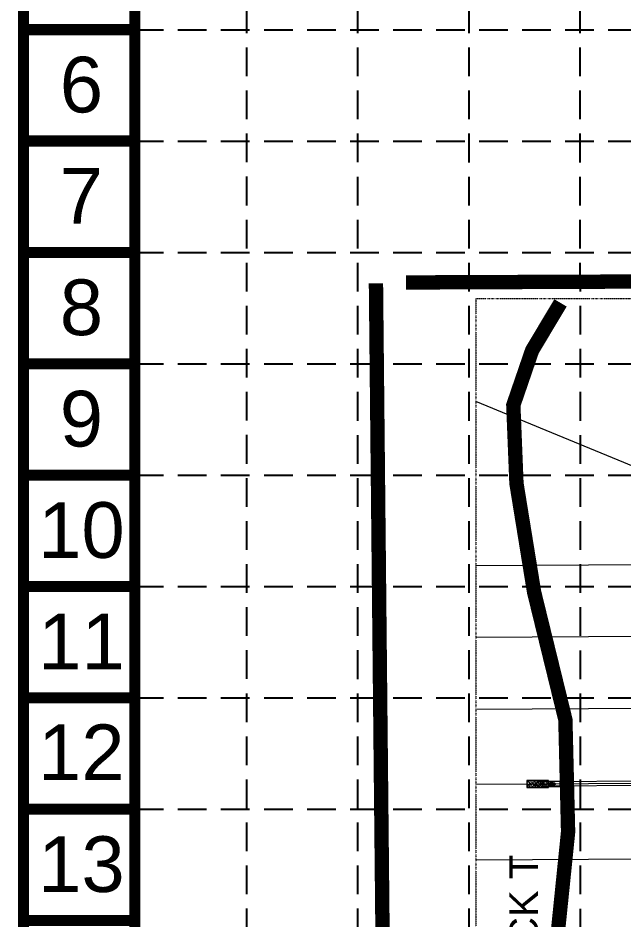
# Model space of a CAD drawing. Extents: x 218174 to 221286, y 216036 to 221010.
# Drawn here: x 218174 to 218596, y 219920 to 220548 of the extents above; entities that cross this region are included whole.
import ezdxf
from ezdxf.enums import TextEntityAlignment as Align

# ---------------------------------------------------------------- set-up
doc = ezdxf.new("R2010")
doc.units = 0
doc.header["$MEASUREMENT"] = 0
doc.linetypes.add('DASHED', pattern=[0.75, 0.5, -0.25])
doc.linetypes.add('DIVIDE', pattern=[1.25, 0.5, -0.25, 0, -0.25, 0, -0.25])
for name, color, linetype, lineweight in [('1 BLOCK NUMBERS', 7, 'Continuous', 0), ('1 STORM PIPE', 5, 'Continuous', 0), ('PH.4-27', 7, 'Continuous', 0), ('PH.4-29', 7, 'Continuous', 0)]:
    doc.layers.add(name, color=color, linetype=linetype, lineweight=lineweight)
for name, color, linetype in [('1 LIMITS OF DISTURBANCE', 1, 'DASHED'), ('1 SILT FENCE', 200, 'Continuous'), ('BASE', 7, 'Continuous'), ('GRID', 251, 'DASHED')]:
    doc.layers.add(name, color=color, linetype=linetype)
doc.styles.get("Standard").update_dxf_attribs({"font": 'ARIAL.TTF'})

msp = doc.modelspace()

# ---------------------------------------------------------------- linework, layer by layer
at = {"layer": '1 LIMITS OF DISTURBANCE', "lineweight": 0, "ltscale": 50, "const_width": 10, "flags": 128}
msp.add_lwpolyline([(218444.48, 220364.21), (219055.86, 220366.68), (219055.86, 220772.77), (219285.09, 220772.77), (219285.09, 220791.73), (219318.86, 220791.73), (219318.86, 220759.52), (219391.6, 220758.44), (220987.67, 220731.11), (220986.72, 220286.81), (221023.27, 220286.81), (221023.27, 220226.92), (220988.46, 220226.92), (220988.46, 219086.78), (220977.79, 219041.68, 0.030001), (220966.36, 218975.98, 0.037041), (220958.74, 218777.01, -0.010186), (220966.04, 218302.62), (220199.58, 218302.62), (219982.39, 216800.02), (219977.59, 216762.84), (218877.47, 216761.93), (218945.29, 216986.66), (218954.77, 217018.06), (218971.37, 217065.45), (218954.8, 217122.23), (218977.98, 217150.64), (218953.28, 217263.47), (219000.17, 217274.27), (219042.08, 217384.33), (219013.34, 217433.37), (219061.23, 217463.28), (219069.38, 217505.31), (219032.49, 217553.62), (219010.69, 217581.68), (219077.04, 217902.02), (219154.34, 217909.69), (219184.19, 217879.87), (219210.36, 217907.07), (219196.66, 217984.86), (219196.27, 218037.76), (219218.31, 218088.12), (219287.6, 218144.45), (219303.46, 218163.23), (219276.22, 218217), (219308.55, 218249.65), (219362.55, 218227.74), (219407.83, 218356.01), (219624.54, 218350.18), (219618.32, 218768.33), (219580.03, 218772.49), (219581.69, 218810.76), (219618.32, 218809.92), (219616.56, 219036.75), (219553.42, 219045.16), (219530.27, 218997.84), (219491.33, 219015.72), (219509.22, 219059.88), (219452.39, 219092.48), (219322.88, 218925.19), (219168.58, 218724.48), (219101.4, 218550.2), (219137.97, 218518.16), (219105.87, 218463.43), (219082.64, 218238.56), (218854.72, 217964.36), (218635.51, 218283.53), (218444.62, 218285.59), (218423.58, 220363.65)], format="xyb", dxfattribs=at)
at = {"layer": '1 SILT FENCE', "lineweight": 0, "const_width": 10, "flags": 128}
msp.add_lwpolyline([(218500.54, 218308.96), (218499.14, 218641.3), (218503.47, 218684.53), (218527.81, 218771.83), (218568.92, 218883.39), (218578.67, 218942.73), (218577.78, 219035.74), (218556.4, 219191.17), (218513.48, 219330.77), (218492, 219422.36), (218484.84, 219581.59), (218492, 219666.03), (218519.24, 219743.48), (218542.15, 219830.78), (218557.53, 219981.41), (218555.63, 220059.58), (218533.82, 220148.53), (218521.53, 220224.16), (218519.34, 220278.71), (218532.45, 220316.9), (218552.23, 220349.97)], dxfattribs=at)
at = {"layer": '1 STORM PIPE', "color": 1, "linetype": 'Continuous', "lineweight": 0}
msp.add_line((218536.12, 220017.07), (218536.24, 220017.25), dxfattribs=at)
at = {"layer": '1 STORM PIPE', "linetype": 'Continuous', "lineweight": 0}
for p, q in [((218696.63, 220017.21), (218543.81, 220016.28)), ((218543.81, 220016.53), (218543.83, 220013.07)), ((218696.65, 220014.21), (218543.83, 220013.28))]:
    msp.add_line(p, q, dxfattribs=at)
at = {"layer": '1 STORM PIPE', "color": 1, "linetype": 'Continuous', "lineweight": 0}
msp.add_lwpolyline([(218528.84, 220012.21), (218543.84, 220012.3), (218543.81, 220017.3), (218528.81, 220017.21)], close=True, dxfattribs=at)
for points in [[(218530.66, 220015.66), (218530.96, 220014.91), (218530.91, 220014.21), (218530.6, 220013.88), (218530.03, 220013.89), (218529.39, 220014.38), (218529, 220015.15), (218528.98, 220015.88), (218529.27, 220016.29), (218529.85, 220016.34), (218530.37, 220016.01), (218530.68, 220015.63)], [(218530.45, 220017.22), (218530.43, 220017), (218530.04, 220016.67), (218529.4, 220016.71), (218529.1, 220017), (218529.06, 220017.21)], [(218532.86, 220017.23), (218532.74, 220017.08), (218531.97, 220016.68), (218531.24, 220016.67), (218530.83, 220016.96), (218530.81, 220017.22)], [(218531.39, 220015.09), (218531.79, 220015.67), (218532.43, 220015.71), (218532.88, 220015.25), (218532.82, 220014.6), (218532.42, 220014.26), (218531.79, 220014.31), (218531.49, 220014.59), (218531.39, 220015.09)], [(218534.76, 220015.78), (218535.06, 220015.03), (218535.01, 220014.34), (218534.69, 220014), (218534.13, 220014.01), (218533.49, 220014.51), (218533.1, 220015.28), (218533.08, 220016.01), (218533.37, 220016.42), (218533.95, 220016.46), (218534.47, 220016.13), (218534.78, 220015.75)], [(218535.37, 220017.25), (218535.34, 220016.92), (218534.95, 220016.58), (218534.31, 220016.62), (218534.01, 220016.91), (218533.94, 220017.24)], [(218537.15, 220015.43), (218537.45, 220014.68), (218537.4, 220013.98), (218537.09, 220013.65), (218536.53, 220013.66), (218535.88, 220014.16), (218535.49, 220014.93), (218535.47, 220015.65), (218535.76, 220016.07), (218536.34, 220016.11), (218536.86, 220015.78), (218537.17, 220015.4)], [(218537.58, 220017.26), (218537.61, 220017.23), (218537.55, 220016.58), (218537.15, 220016.24), (218536.52, 220016.29), (218536.22, 220016.57), (218536.12, 220017.07)], [(218538.29, 220016.11), (218538.69, 220016.69), (218539.34, 220016.73), (218539.79, 220016.27), (218539.73, 220015.62), (218539.33, 220015.28), (218538.7, 220015.32), (218538.39, 220015.61), (218538.29, 220016.11)], [(218542.53, 220015.73), (218542.83, 220014.98), (218542.78, 220014.28), (218542.47, 220013.95), (218541.9, 220013.96), (218541.26, 220014.46), (218540.87, 220015.23), (218540.85, 220015.96), (218541.14, 220016.37), (218541.72, 220016.41), (218542.24, 220016.08), (218542.55, 220015.7)], [(218542.33, 220017.29), (218542.3, 220017.07), (218541.91, 220016.74), (218541.27, 220016.78), (218540.97, 220017.07), (218540.93, 220017.28)], [(218543.81, 220016.76), (218543.11, 220016.74), (218542.7, 220017.03), (218542.68, 220017.29)], [(218543.26, 220015.16), (218543.66, 220015.74), (218543.82, 220015.75)], [(218528.83, 220014.09), (218529.07, 220014.1), (218529.52, 220013.64), (218529.46, 220012.99), (218529.07, 220012.66), (218528.83, 220012.67)], [(218529.15, 220012.21), (218529.26, 220012.22), (218529.27, 220012.21)], [(218530.09, 220012.21), (218530.08, 220012.36), (218530.41, 220012.88), (218530.79, 220013.19)], [(218530.76, 220013.17), (218531.52, 220013.47), (218532.21, 220013.41), (218532.54, 220013.1), (218532.53, 220012.54), (218532.29, 220012.23)], [(218533.01, 220013.23), (218533.41, 220013.81), (218534.06, 220013.85), (218534.51, 220013.39), (218534.45, 220012.74), (218534.05, 220012.4), (218533.41, 220012.45), (218533.11, 220012.73), (218533.01, 220013.23)], [(218534.67, 220013.22), (218535.07, 220013.79), (218535.72, 220013.83), (218536.17, 220013.37), (218536.11, 220012.72), (218535.71, 220012.39), (218535.07, 220012.43), (218534.77, 220012.72), (218534.67, 220013.22)], [(218536.51, 220013.05), (218536.75, 220013.4), (218537.13, 220013.42), (218537.4, 220013.14), (218537.37, 220012.75), (218537.13, 220012.55), (218536.75, 220012.58), (218536.57, 220012.75), (218536.51, 220013.05)], [(218538.07, 220012.26), (218538.07, 220012.42), (218538.36, 220012.84), (218538.94, 220012.88), (218539.46, 220012.55), (218539.68, 220012.27)], [(218538.19, 220014.12), (218538.59, 220014.69), (218539.24, 220014.73), (218539.69, 220014.27), (218539.63, 220013.62), (218539.23, 220013.29), (218538.59, 220013.33), (218538.29, 220013.62), (218538.19, 220014.12)], [(218539.69, 220014.94), (218539.93, 220015.29), (218540.31, 220015.31), (218540.58, 220015.04), (218540.55, 220014.65), (218540.31, 220014.45), (218539.93, 220014.47), (218539.75, 220014.64), (218539.69, 220014.94)], [(218539.9, 220013.56), (218540.3, 220014.13), (218540.94, 220014.17), (218541.39, 220013.71), (218541.33, 220013.06), (218540.94, 220012.73), (218540.3, 220012.77), (218540, 220013.06), (218539.9, 220013.56)], [(218541.97, 220012.29), (218541.96, 220012.43), (218542.29, 220012.95), (218542.66, 220013.26)], [(218542.63, 220013.24), (218543.39, 220013.54), (218543.83, 220013.51)], [(218543.82, 220014.37), (218543.66, 220014.38), (218543.36, 220014.67), (218543.26, 220015.16)]]:
    msp.add_lwpolyline(points, dxfattribs=at)
at = {"layer": '1 STORM PIPE', "linetype": 'Continuous', "lineweight": 0}
msp.add_lwpolyline([(218539.36, 220013.05), (218552.02, 220013.1), (218552, 220016.57), (218539.35, 220016.51), (218539.36, 220013.05)], close=True, dxfattribs=at)
msp.add_lwpolyline([(218541.02, 220012.28), (218541.14, 220012.29), (218541.14, 220012.28)], dxfattribs=at)
for major_axis, ratio in [((2.44, 0.01), 0.404126), ((2.12, 0.02), 0.316128)]:
    msp.add_ellipse((218546.26, 220014.81), major_axis=major_axis, ratio=ratio, start_param=0, end_param=6.283175, dxfattribs=at)
at = {"layer": 'BASE', "const_width": 7.76}
for points in [[(221281.66, 216039.95), (221281.66, 221005.89), (218177.95, 221005.89), (218177.95, 216039.95)], [(221204.07, 216117.54), (221204.07, 220928.3), (218255.54, 220928.3), (218255.54, 216117.54)]]:
    msp.add_lwpolyline(points, close=True, dxfattribs=at)
for points in [[(218255.54, 220540.33), (218177.95, 220540.33)], [(218255.54, 220462.74), (218177.95, 220462.74)], [(218255.54, 220385.15), (218177.95, 220385.15)], [(218255.54, 220307.56), (218177.95, 220307.56)], [(218255.54, 220229.96), (218177.95, 220229.96)], [(218255.54, 220152.37), (218177.95, 220152.37)], [(218255.54, 220074.78), (218177.95, 220074.78)], [(218255.54, 219997.18), (218177.95, 219997.18)], [(218255.54, 219919.59), (218177.95, 219919.59)]]:
    msp.add_lwpolyline(points, dxfattribs=at)
at = {"layer": 'GRID', "color": 253, "linetype": 'DASHED', "ltscale": 40}
for p, q in [((218333.84, 216427.93), (218333.42, 220925.38)), ((218411.76, 216427.91), (218410.8, 220925.35)), ((218489.12, 216427.9), (218488.41, 220925.14)), ((218567.13, 216427.89), (218565.9, 220925.02)), ((218255.54, 220540.33), (221204.07, 220540.33)), ((218255.54, 220462.74), (221204.07, 220462.74)), ((218255.54, 220385.15), (221204.07, 220385.15)), ((218255.54, 220307.56), (221204.07, 220307.56)), ((218255.54, 220229.96), (221204.07, 220229.96)), ((218255.54, 220152.37), (221204.07, 220152.37)), ((218255.54, 220074.78), (221204.07, 220074.78)), ((218255.54, 219997.18), (221204.07, 219997.18))]:
    msp.add_line(p, q, dxfattribs=at)
at = {"layer": 'PH.4-27', "color": 7, "linetype": 'DIVIDE', "lineweight": 0}
msp.add_lwpolyline([(218868.96, 219021.73), (218868.66, 219071.73), (218921.6, 219072.05), (218920.87, 219192.05), (219034.86, 219192.74), (219141.92, 219187.85), (219263.02, 219346.36), (219306.29, 219415.51), (219331.76, 219471.2), (219350.83, 219529.39), (219363.24, 219589.36), (219369.32, 219650.32), (219365.02, 220359.48), (219245.02, 220358.75), (219245.17, 220334.04), (219195.17, 220333.74), (219195.05, 220353.74), (219073.04, 220353), (218493.31, 220352.89), (218493.31, 218306.7)], dxfattribs=at)
at = {"layer": 'PH.4-29', "color": 7, "linetype": 'Continuous', "lineweight": 0}
for p, q in [((218666.79, 220209.84), (218493.31, 220281.24)), ((218493.31, 220166.97), (218668.52, 220168.04)), ((218493.31, 220116.97), (218673.47, 220118.07)), ((218493.31, 220066.97), (218673.77, 220068.07)), ((218674.24, 220015.57), (218493.32, 220014.47)), ((218493.34, 219961.97), (218676.78, 219963.08))]:
    msp.add_line(p, q, dxfattribs=at)

# ---------------------------------------------------------------- texts
at = {"layer": '1 BLOCK NUMBERS', "color": 7, "linetype": 'Continuous', "lineweight": 0}
msp.add_text('BLOCK T', height=20, rotation=90, dxfattribs=at).set_placement((218526.59, 219905.73), align=Align.MIDDLE)
msp.add_text('BLOCK T', height=20, rotation=90, dxfattribs=at).set_placement((218526.59, 219905.73), align=Align.MIDDLE)
msp.add_text('BLOCK T', height=20, rotation=90, dxfattribs=at).set_placement((218526.59, 219905.73), align=Align.MIDDLE)
msp.add_text('BLOCK T', height=20, rotation=90, dxfattribs=at).set_placement((218526.59, 219905.73), align=Align.MIDDLE)
at = {"layer": 'BASE'}
for s, height, p in [('6', 38.8, (218218.27, 220502.08)), ('7', 38.8, (218218.27, 220424.49)), ('8', 38.8, (218218.27, 220346.9)), ('9', 38.8, (218218.27, 220269.3)), ('10', 38.796, (218218.27, 220191.71)), ('11', 38.796, (218218.27, 220114.12)), ('12', 38.796, (218218.17, 220036.85)), ('13', 38.796, (218218.27, 219958.93))]:
    msp.add_text(s, height=height, dxfattribs=at).set_placement(p, align=Align.MIDDLE_CENTER)

doc.saveas('drawing.dxf')
